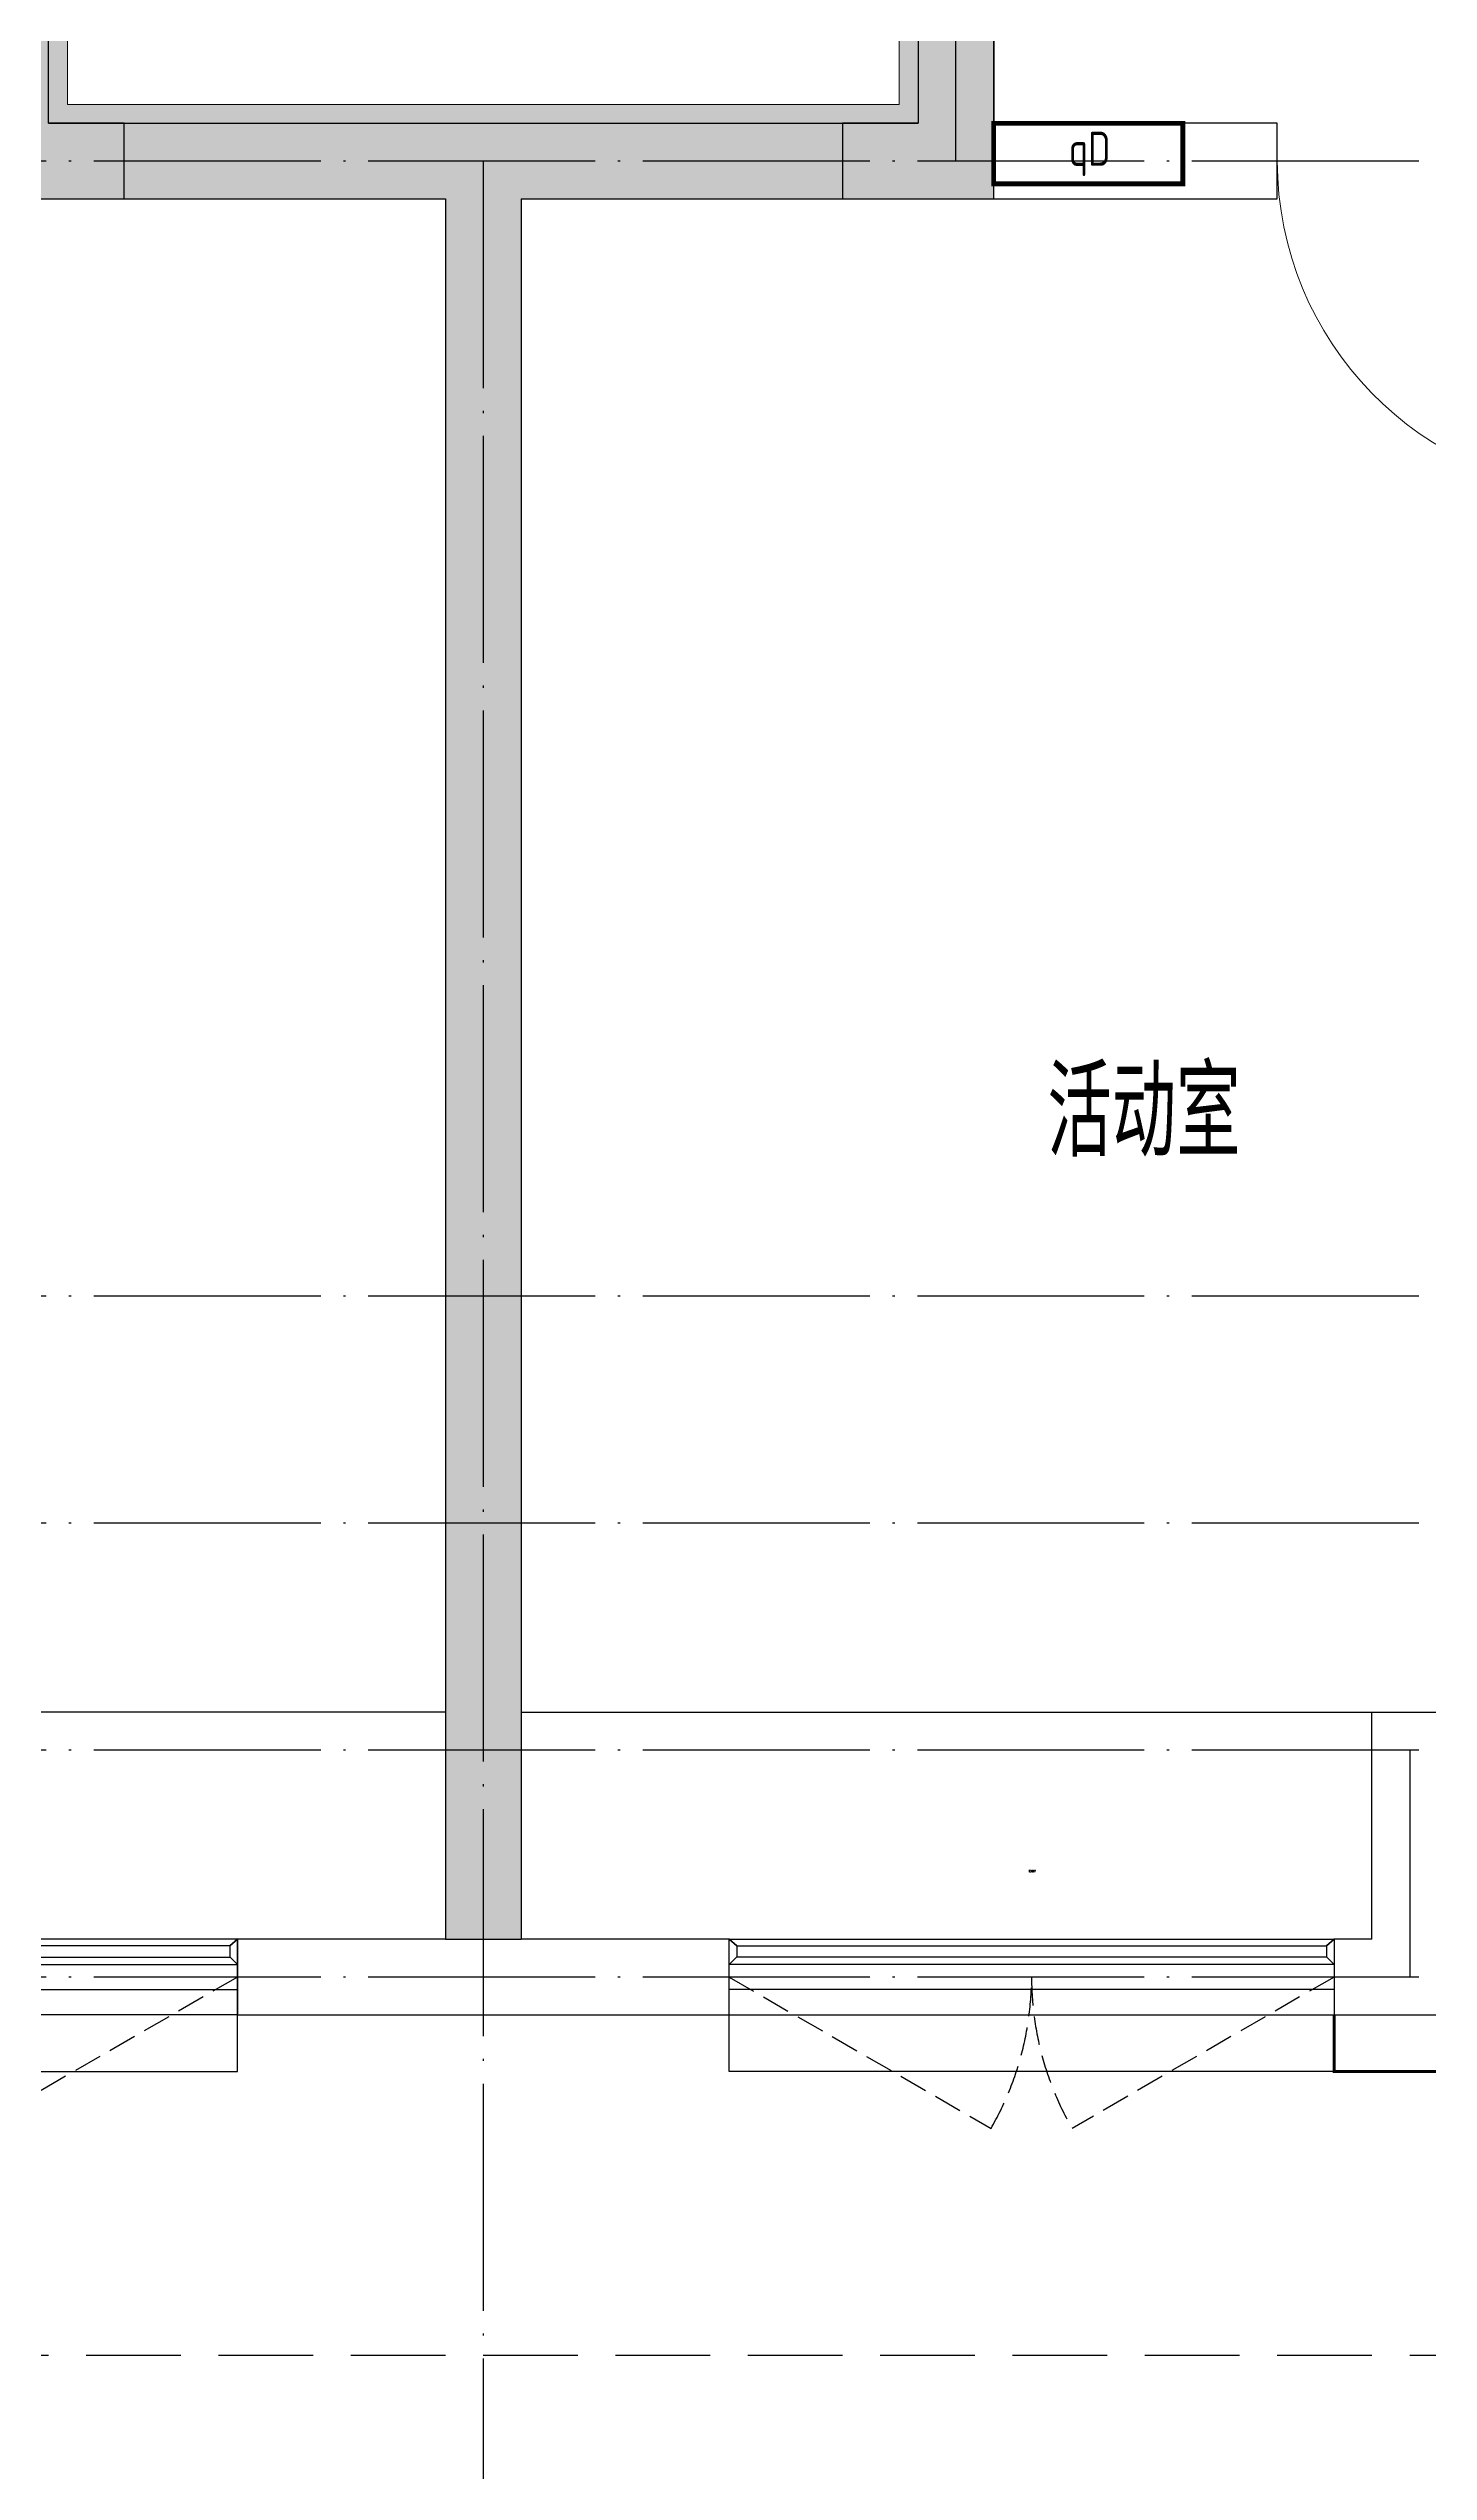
# Model space of a CAD drawing. Extents: x 27938 to 1507990, y 110129 to 923079.
# Drawn here: x 839267 to 842917, y 671350 to 677755 of the extents above; entities that cross this region are included whole.
import ezdxf

# ---------------------------------------------------------------- set-up
doc = ezdxf.new("R2010")
doc.units = 0
doc.header["$LTSCALE"] = 1000
doc.header["$MEASUREMENT"] = 0
doc.linetypes.add('DASH', pattern=[0.35, 0.25, -0.1])
doc.linetypes.add('DOTE', pattern=[2.42, 2, -0.2, 0.02, -0.2])
for name, color, linetype in [('3-栏杆1', 135, 'Continuous'), ('3.5方案汇报，与郭总、侯月琴确定户型_t8$0$2020.03.04 -1安徽标准化洋房户型(UA）_t8_t8$0$看线', 154, 'Continuous'), ('COLUMN', 9, 'Continuous'), ('DOTE', 1, 'Continuous'), ('PUB_HATCH', 8, 'Continuous'), ('PUB_TEXT', 4, 'Continuous'), ('WALL', 9, 'Continuous'), ('WINDOW', 4, 'Continuous'), ('WINDOW_TEXT', 7, 'Continuous'), ('保温', 6, 'Continuous'), ('卫生间', 6, 'Continuous'), ('看线', 251, 'Continuous')]:
    doc.layers.add(name, color=color, linetype=linetype)
doc.layers.add('EQUIP-消防', color=3, linetype='Continuous', lineweight=20)
doc.layers.add('填充', color=251, linetype='Continuous', lineweight=5)
doc.styles.add('_TCH_WINDOW', font='SIMPLEX.shx', dxfattribs={"width": 0.7, "height": 3.5, "bigfont": 'GBCBIG.shx'})
doc.styles.get("Standard").update_dxf_attribs({"font": 'gbenor.shx', "bigfont": 'gbcbig.shx'})
doc.styles.add('房间名称', font='TSSDENG', dxfattribs={"width": 0.8, "bigfont": 'HZTXT'})

# ---------------------------------------------------------------- blocks, each defined once
blk = doc.blocks.new('A$C148B7D8E')
at = {"layer": '卫生间', "color": 159, "linetype": 'DASH', "true_color": 0x22346e}
blk.add_lwpolyline([(9400.3, 15400), (7700, 15400), (7700, 10800), (7300, 10800), (7300, 10000), (900, 10000), (900, 9000), (-900, 9000), (-900, -900), (1750, -900), (1750, -2100), (23450, -2100), (23450, -900), (25100, -900)], dxfattribs=at)
blk = doc.blocks.new('GFDGFSDFGD')
at = {"layer": 'PUB_HATCH'}
for points in [[(431966.6, 370823.7), (431316.6, 370823.7), (431316.6, 370623.7), (431766.6, 370623.7), (431766.6, 368523.7), (432166.6, 368523.7), (432166.6, 368723.7), (431966.6, 368723.7)], [(434266.6, 370823.7), (434266.6, 368723.7), (434066.6, 368723.7), (434066.6, 368523.7), (434466.6, 368523.7), (434466.6, 370623.7), (434916.6, 370623.7), (434916.6, 370823.7)]]:
    blk.add_hatch(color=256, dxfattribs=at).paths.add_polyline_path(points)
at = {"layer": 'COLUMN', "color": 6}
for p, q in [((434266.6, 370823.7), (434266.6, 368723.7)), ((434466.6, 368523.7), (434466.6, 370623.7)), ((432166.6, 368723.7), (431966.6, 368723.7)), ((432166.6, 368523.7), (432166.6, 368723.7)), ((434266.6, 368723.7), (434066.6, 368723.7)), ((434066.6, 368723.7), (434066.6, 368523.7)), ((431766.6, 368523.7), (432166.6, 368523.7)), ((434066.6, 368523.7), (434466.6, 368523.7))]:
    blk.add_line(p, q, dxfattribs=at)
blk = doc.blocks.new('GDFGDGRD')
at = {"layer": '保温', "linetype": 'Continuous', "ltscale": 10}
h = blk.add_hatch(dxfattribs=at)
h.set_pattern_fill('HEX', color=251, scale=10, angle=90, style=0)
h.set_pattern_definition([(90, (-70765.891, -151624.736), (-16.49778, 1e-15), [9.525, -19.05]), (210, (-70765.891, -151624.736), (8.24889, -14.2874966), [9.525, -19.05]), (150, (-70765.891, -151615.211), (-8.24889, -14.2874966), [9.525, -19.05])])
h.paths.add_polyline_path([(434066.6, 368523.7), (434066.6, 368723.7), (432166.6, 368723.7), (432166.6, 368523.7)])
h = blk.add_hatch(dxfattribs=at)
h.set_pattern_fill('HEX', color=251, scale=10, angle=90, style=0)
h.set_pattern_definition([(90, (-70765.891, -152124.736), (-16.49778, 1e-15), [9.525, -19.05]), (210, (-70765.891, -152124.736), (8.24889, -14.2874966), [9.525, -19.05]), (150, (-70765.891, -152115.211), (-8.24889, -14.2874966), [9.525, -19.05])])
h.paths.add_polyline_path([(433016.7, 363923.7), (433216.7, 363923.7), (433216.7, 368523.7), (433016.7, 368523.7)])
at = {"layer": '保温', "color": 251, "linetype": 'ByBlock', "ltscale": 10}
blk.add_line((433016.6, 363923.7), (433216.6, 363923.7), dxfattribs=at)
blk = doc.blocks.new('ASDFSD')
at = {"layer": '3-栏杆1', "color": 5}
for p, q in [((681762.6, 334937.5), (681742.3, 334955.3)), ((681742.3, 334955.3), (681762.6, 334937.5)), ((683322.1, 334937.5), (681762.6, 334937.5)), ((681762.6, 334937.5), (681762.6, 334908.3)), ((683322.1, 334937.5), (683342.3, 334955.3)), ((683342.3, 334955.3), (683322.1, 334937.5)), ((683322.1, 334937.5), (683322.1, 334908.3)), ((681742.3, 334888.4), (681762.6, 334908.3)), ((681762.6, 334908.2), (683322.1, 334908.2)), ((683322.1, 334908.3), (683342.3, 334888.4)), ((683342.3, 334888.4), (683322.1, 334908.3))]:
    blk.add_line(p, q, dxfattribs=at)
blk = doc.blocks.new('GDGRDGDRGDFD')
at = {"layer": 'EQUIP-消防', "const_width": 12.8}
blk.add_lwpolyline([(136866.6, 335507.8), (136366.6, 335507.8), (136366.6, 335347.8), (136866.6, 335347.8)], close=True, dxfattribs=at)
at = {"layer": 'PUB_TEXT', "color": 7, "true_color": 0xffffff, "style": '房间名称', "width": 0.8}
blk.add_text('qD', height=90, dxfattribs=at).set_placement((136565, 335395.5))
blk = doc.blocks.new('GHFHFHTFHCSDCS')
at = {"rotation": 0.0001673532306091649}
blk.add_blockref('GDGRDGDRGDFD', (298101, 33215.5), dxfattribs=at)
blk = doc.blocks.new('$WINLIB2D$00000001')
at = {"color": 0}
for points in [[(-0.5, 0.5), (-0.5, -0.5)], [(-0.5, 0.5), (0.5, 0.5)], [(0.5, -0.5), (0.5, 0.5)], [(0.5, 0.1667), (-0.5, 0.1667)], [(0.5, -0.1667), (-0.5, -0.1667)], [(-0.5, -0.5), (0.5, -0.5)]]:
    blk.add_lwpolyline(points, dxfattribs=at)
blk = doc.blocks.new('$DorLib2D$00000001')
for p, q in [((0.45, 0.975), (0.5, 0.975)), ((0.45, 0), (0.45, 0.975)), ((0.5, 0), (0.5, 0.975)), ((0.5, 0), (0.45, 0))]:
    blk.add_line(p, q)
at = {"lineweight": 13}
blk.add_arc((0.475, 0), 0.975, 91.46928, 180, dxfattribs=at)

msp = doc.modelspace()

# ---------------------------------------------------------------- hatches: boundary and pattern name
at = {"layer": '填充'}
h = msp.add_hatch(dxfattribs=at)
h.set_pattern_fill('隔热材料02', color=8, scale=100, style=0)
h.set_pattern_definition([(0, (-333791.82, 68818.54), (0, 50), []), (0, (-333791.82, 68835.207), (0, 50), []), (270, (-333748.077, 68843.84), (50, -9e-15), [5.01775, -44.98225]), (270, (-333785.536, 68843.84), (50, -9e-15), [5.01775, -44.98225]), (90, (-333760.024, 68809.91), (-50, 3e-15), [5.01775, -44.98225]), (90, (-333773.59, 68809.91), (-50, 3e-15), [5.01775, -44.98225]), (180, (-333741.794, 68801.874), (-6e-15, -50), [50.02425, 0.02425]), (135, (-333755.75, 68804.383), (3e-15, 49.99987405), [4.268, -66.44275]), (116.56505, (-333708.77, 68807.4), (0.00011283, 49.99993342), [2.805, -108.9985]), (116.56505, (-333758.77, 68807.4), (0.00011283, 49.99993342), [2.805, -108.9985]), (153.43495, (-333700.734, 68801.874), (-0.0001128, 49.9999334), [5.61, -106.1935]), (153.43495, (-333750.734, 68801.874), (-0.0001128, 49.9999334), [5.61, -106.1935]), (63.43495, (-333710.024, 68814.927), (-0.00011283, 49.99993342), [26.714, -85.0895]), (63.43495, (-333760.024, 68814.927), (-0.00011283, 49.99993342), [26.714, -85.0895]), (116.56505, (-333698.077, 68843.839), (0.00011283, 49.99993342), [2.805, -108.9985]), (116.56505, (-333748.077, 68843.839), (0.00011283, 49.99993342), [2.805, -108.9985]), (135, (-333749.33, 68846.347), (3e-15, 49.99987405), [4.268, -66.44275]), (153.43495, (-333702.35, 68849.365), (-0.0001128, 49.9999334), [5.61, -106.1935]), (153.43495, (-333752.35, 68849.365), (-0.0001128, 49.9999334), [5.61, -106.1935]), (45, (-333784.28, 68846.347), (0, 49.99987405), [4.268, -66.44275]), (63.43495, (-333735.536, 68843.839), (-0.00011283, 49.99993342), [2.805, -108.9985]), (63.43495, (-333785.536, 68843.839), (-0.00011283, 49.99993342), [2.805, -108.9985]), (26.56505, (-333731.264, 68849.365), (0.0001128, 49.9999334), [5.61, -106.1935]), (26.56505, (-333781.264, 68849.365), (0.0001128, 49.9999334), [5.61, -106.1935]), (116.56505, (-333723.59, 68814.927), (0.00011283, 49.99993342), [26.714, -85.0895]), (116.56505, (-333773.59, 68814.927), (0.00011283, 49.99993342), [26.714, -85.0895]), (45, (-333777.86, 68804.383), (0, 49.99987405), [4.268, -66.44275]), (63.43495, (-333724.843, 68807.4), (-0.00011283, 49.99993342), [2.805, -108.9985]), (63.43495, (-333774.843, 68807.4), (-0.00011283, 49.99993342), [2.805, -108.9985]), (26.56505, (-333732.88, 68801.874), (0.0001128, 49.9999334), [5.61, -106.1935]), (26.56505, (-333782.88, 68801.874), (0.0001128, 49.9999334), [5.61, -106.1935])])
h.paths.add_polyline_path([(841516.6, 679457.2), (841566.6, 679457.2), (841566.6, 677557.2), (839266.6, 677557.2), (839266.6, 679457.2), (839316.6, 679457.2), (839316.6, 677607.2), (841516.6, 677607.2)])

# ---------------------------------------------------------------- linework, layer by layer
at = {"color": 8, "const_width": 8}
msp.add_lwpolyline([(842966.6, 672557.2), (842966.6, 672407.2), (842666.6, 672407.2), (842666.6, 672557.2)], dxfattribs=at)
at = {"layer": '3.5方案汇报，与郭总、侯月琴确定户型_t8$0$2020.03.04 -1安徽标准化洋房户型(UA）_t8_t8$0$看线', "color": 8, "ltscale": 10}
for p, q in [((840316.6, 673357.2), (838066.6, 673357.2)), ((840516.6, 673357.2), (842766.6, 673357.2))]:
    msp.add_line(p, q, dxfattribs=at)
at = {"layer": 'DOTE', "color": 169, "linetype": 'DOTE', "ltscale": 0.3}
for p, q in [((841666.6, 677457.2), (841666.6, 679557.2)), ((879916.6, 677457.2), (825916.6, 677457.2)), ((840416.6, 677457.2), (840416.6, 666975.2)), ((879916.6, 674457.2), (825916.6, 674457.2)), ((879916.6, 673857.2), (825916.6, 673857.2)), ((879916.6, 673257.2), (825916.6, 673257.2)), ((842866.6, 673257.2), (842866.6, 672657.2)), ((879916.6, 672657.2), (825916.6, 672657.2))]:
    msp.add_line(p, q, dxfattribs=at)
at = {"layer": 'WALL', "color": 8}
for p, q in [((839266.6, 677557.2), (839266.6, 679457.2)), ((841566.6, 679457.2), (841566.6, 677557.2)), ((841766.6, 679457.2), (841766.6, 677557.2)), ((839266.6, 677557.2), (840416.6, 677557.2)), ((840416.6, 677557.2), (841566.6, 677557.2)), ((842516.6, 677557.2), (841766.6, 677557.2)), ((842516.6, 677357.2), (842516.6, 677557.2)), ((839166.6, 677357.2), (840316.6, 677357.2)), ((840316.6, 677357.2), (840316.6, 672757.2)), ((840516.6, 677357.2), (840516.6, 672757.2)), ((840516.6, 677357.2), (841666.6, 677357.2)), ((841666.6, 677357.2), (842516.6, 677357.2)), ((842766.6, 673357.2), (843516.6, 673357.2)), ((842766.6, 672757.2), (842766.6, 673357.2)), ((840316.6, 672757.2), (839766.6, 672757.2)), ((839766.6, 672757.2), (839766.6, 672557.2)), ((841066.6, 672757.2), (840516.6, 672757.2)), ((841066.6, 672557.2), (841066.6, 672757.2)), ((842766.6, 672757.2), (842666.6, 672757.2)), ((842666.6, 672757.2), (842666.6, 672557.2)), ((839766.6, 672557.2), (840416.6, 672557.2)), ((840416.6, 672557.2), (841066.6, 672557.2)), ((842666.6, 672557.2), (842966.6, 672557.2))]:
    msp.add_line(p, q, dxfattribs=at)
at = {"layer": 'WINDOW', "color": 8, "linetype": 'DASH', "ltscale": 0.3}
for points in [[(839766.6, 672657.2), (839073.8, 672257.2, -0.131652), (838966.6, 672657.2)], [(841066.6, 672657.2), (841759.4, 672257.2, 0.131652), (841866.6, 672657.2)], [(842666.6, 672657.2), (841973.8, 672257.2, -0.131652), (841866.6, 672657.2)]]:
    msp.add_lwpolyline(points, format="xyb", dxfattribs=at)
at = {"layer": '填充', "color": 8}
msp.add_lwpolyline([(841516.6, 679457.2), (841566.6, 679457.2), (841566.6, 677557.2), (839266.6, 677557.2), (839266.6, 679457.2), (839316.6, 679457.2), (839316.6, 677607.2), (841516.6, 677607.2)], close=True, dxfattribs=at)
at = {"layer": '看线', "color": 8, "ltscale": 0.5}
for points in [[(838166.6, 672557.2), (838166.6, 672407.2), (839766.6, 672407.2), (839766.6, 672557.2)], [(842666.6, 672557.2), (842666.6, 672407.2), (841066.6, 672407.2), (841066.6, 672557.2)]]:
    msp.add_lwpolyline(points, dxfattribs=at)

# ---------------------------------------------------------------- block references
at = {"color": 8}
for name, p in [('A$C148B7D8E', (827816.6, 673757.2)), ('GFDGFSDFGD', (407300, 308833.4)), ('GDFGDGRD', (407300, 308833.4)), ('GHFHFHTFHCSDCS', (407300, 308833.4)), ('ASDFSD', (156424.3, 337801.8))]:
    msp.add_blockref(name, p, dxfattribs=at)
at = {"color": 8, "xscale": -1}
msp.add_blockref('ASDFSD', (1524408.9, 337801.8), dxfattribs=at)
at = {"layer": 'WINDOW', "color": 8}
ref = msp.add_blockref('$DorLib2D$00000001', (842966.6, 677457.2), dxfattribs=dict(at, xscale=900, yscale=-900, zscale=900, rotation=1.101422729913818e-09))
ref.add_attrib('A', 'M0922', (842959.7, 677746.7), dxfattribs={"layer": 'WINDOW_TEXT', "color": 8, "ltscale": 0.5, "height": 5.95, "rotation": 0, "style": '_TCH_WINDOW', "width": 0.494118})
ref = msp.add_blockref('$WINLIB2D$00000001', (838966.6, 672657.2), dxfattribs=dict(at, xscale=-1600, yscale=-200, zscale=-1600))
ref.add_attrib('A', 'TC1617', (838959.2, 672934.1), dxfattribs={"layer": 'WINDOW_TEXT', "color": 8, "ltscale": 0.5, "height": 5.95, "style": '_TCH_WINDOW', "width": 0.494118})
ref = msp.add_blockref('$WINLIB2D$00000001', (841866.6, 672657.2), dxfattribs=dict(at, xscale=1600, yscale=-200, zscale=1600))
ref.add_attrib('A', 'TC1617', (841859.2, 672934.1), dxfattribs={"layer": 'WINDOW_TEXT', "color": 8, "ltscale": 0.5, "height": 5.95, "style": '_TCH_WINDOW', "width": 0.494118})

# ---------------------------------------------------------------- texts
at = {"layer": 'PUB_TEXT', "color": 8}
msp.add_text('活动室', height=236.31, dxfattribs=at).set_placement((841908.6, 674825.5))

doc.saveas('drawing.dxf')
